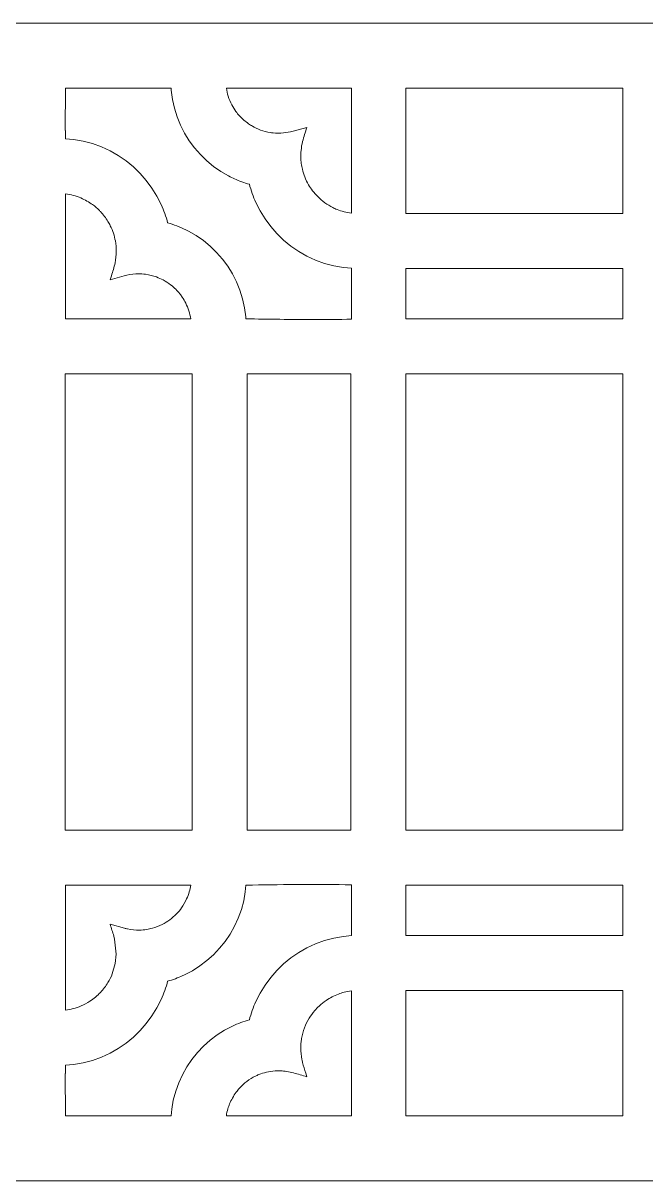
# Model space of a CAD drawing. Header units: centimetres. Extents: x 1.9 to 27.5, y 3.5 to 9.5.
# Drawn here: x 18.97 to 22.19, y 3.51 to 9.5 of the extents above; entities that cross this region are included whole.
import ezdxf

# ---------------------------------------------------------------- set-up
doc = ezdxf.new("R2010")
doc.units = ezdxf.units.CM
doc.header["$MEASUREMENT"] = 0
doc.layers.add('layer 1', color=7, linetype='Continuous')

msp = doc.modelspace()

# ---------------------------------------------------------------- linework, layer by layer
at = {"layer": 'layer 1', "color": 250, "lineweight": 9}
for points, knots in [([(27.5, 9.5), (27.5, 9.5), (27.5, 3.5124), (27.5, 3.5124), (27.5, 3.5124), (27.5, 3.5124), (15.51855, 3.5124), (15.51855, 3.5124), (15.51855, 3.5124), (15.51855, 3.5124), (15.51855, 9.5), (15.51855, 9.5), (15.51855, 9.5), (15.51855, 9.5), (27.5, 9.5), (27.5, 9.5)], [0, 0, 0, 0, 0.2, 0.2, 0.2, 0.2, 0.4, 0.4, 0.4, 0.4, 0.6, 0.6, 0.6, 0.6, 1, 1, 1, 1]), ([(19.75063, 9.05962), (19.75063, 9.05962), (19.74042, 9.10589), (19.74042, 9.10589), (19.74042, 9.10589), (19.74042, 9.10589), (19.73408, 9.15339), (19.73408, 9.15339), (19.73408, 9.15339), (19.73408, 9.15339), (19.73339, 9.16376), (19.73339, 9.16376), (19.73339, 9.16376), (19.73339, 9.16376), (19.18768, 9.16376), (19.18768, 9.16376), (19.18768, 9.16376), (19.18768, 9.16376), (19.18602, 8.94496), (19.18602, 8.94496), (19.18602, 8.94496), (19.18602, 8.94496), (19.18798, 8.94433), (19.18798, 8.94433), (19.18798, 8.94433), (19.18798, 8.94433), (19.18798, 8.90234), (19.18798, 8.90234), (19.18798, 8.90234), (19.18798, 8.90234), (19.22883, 8.89869), (19.22883, 8.89869), (19.22883, 8.89869), (19.22883, 8.89869), (19.27869, 8.88981), (19.27869, 8.88981), (19.27869, 8.88981), (19.27869, 8.88981), (19.32697, 8.87679), (19.32697, 8.87679), (19.32697, 8.87679), (19.32697, 8.87679), (19.37346, 8.85986), (19.37346, 8.85986), (19.37346, 8.85986), (19.37346, 8.85986), (19.41817, 8.83915), (19.41817, 8.83915), (19.41817, 8.83915), (19.41817, 8.83915), (19.46059, 8.81488), (19.46059, 8.81488), (19.46059, 8.81488), (19.46059, 8.81488), (19.50076, 8.78727), (19.50076, 8.78727), (19.50076, 8.78727), (19.50076, 8.78727), (19.53843, 8.75649), (19.53843, 8.75649), (19.53843, 8.75649), (19.53843, 8.75649), (19.57331, 8.72272), (19.57331, 8.72272), (19.57331, 8.72272), (19.57331, 8.72272), (19.60535, 8.6862), (19.60535, 8.6862), (19.60535, 8.6862), (19.60535, 8.6862), (19.63437, 8.64708), (19.63437, 8.64708), (19.63437, 8.64708), (19.63437, 8.64708), (19.6601, 8.60557), (19.6601, 8.60557), (19.6601, 8.60557), (19.6601, 8.60557), (19.68227, 8.5619), (19.68227, 8.5619)], [0, 0, 0, 0, 0.047619, 0.047619, 0.047619, 0.047619, 0.0952381, 0.0952381, 0.0952381, 0.0952381, 0.1428571, 0.1428571, 0.1428571, 0.1428571, 0.1904762, 0.1904762, 0.1904762, 0.1904762, 0.2380952, 0.2380952, 0.2380952, 0.2380952, 0.2857143, 0.2857143, 0.2857143, 0.2857143, 0.3333333, 0.3333333, 0.3333333, 0.3333333, 0.3809524, 0.3809524, 0.3809524, 0.3809524, 0.4285714, 0.4285714, 0.4285714, 0.4285714, 0.4761905, 0.4761905, 0.4761905, 0.4761905, 0.5238095, 0.5238095, 0.5238095, 0.5238095, 0.5714286, 0.5714286, 0.5714286, 0.5714286, 0.6190476, 0.6190476, 0.6190476, 0.6190476, 0.6666667, 0.6666667, 0.6666667, 0.6666667, 0.7142857, 0.7142857, 0.7142857, 0.7142857, 0.7619048, 0.7619048, 0.7619048, 0.7619048, 0.8095238, 0.8095238, 0.8095238, 0.8095238, 0.8571429, 0.8571429, 0.8571429, 0.8571429, 0.9047619, 0.9047619, 0.9047619, 0.9047619, 1, 1, 1, 1]), ([(20.01936, 9.16376), (20.02142, 9.14979), (20.02477, 9.13612), (20.02856, 9.12252), (20.02856, 9.12252), (20.03399, 9.10681), (20.04045, 9.09162), (20.04804, 9.07682), (20.04804, 9.07682), (20.05415, 9.06516), (20.06087, 9.05407), (20.06855, 9.04336), (20.06855, 9.04336), (20.07432, 9.03547), (20.08052, 9.02804), (20.08716, 9.0209), (20.08716, 9.0209), (20.10156, 9.00543), (20.11762, 8.99166), (20.13474, 8.97939)], [0, 0, 0, 0, 0.1666667, 0.1666667, 0.1666667, 0.1666667, 0.3333333, 0.3333333, 0.3333333, 0.3333333, 0.5, 0.5, 0.5, 0.5, 0.6666667, 0.6666667, 0.6666667, 0.6666667, 1, 1, 1, 1]), ([(20.66634, 8.51766), (20.66634, 8.51766), (20.66634, 9.16376), (20.66634, 9.16376), (20.66634, 9.16376), (20.66634, 9.16376), (20.01936, 9.16376), (20.01936, 9.16376)], [0, 0, 0, 0, 0.3333333, 0.3333333, 0.3333333, 0.3333333, 1, 1, 1, 1]), ([(20.94861, 8.515), (20.94861, 8.515), (22.06993, 8.515), (22.06993, 8.515), (22.06993, 8.515), (22.06993, 8.515), (22.06993, 9.16376), (22.06993, 9.16376), (22.06993, 9.16376), (22.06993, 9.16376), (20.94861, 9.16376), (20.94861, 9.16376), (20.94861, 9.16376), (20.94861, 9.16376), (20.94861, 8.515), (20.94861, 8.515)], [0, 0, 0, 0, 0.2, 0.2, 0.2, 0.2, 0.4, 0.4, 0.4, 0.4, 0.6, 0.6, 0.6, 0.6, 1, 1, 1, 1]), ([(20.03076, 8.70979), (20.03076, 8.70979), (19.9909, 8.73285), (19.9909, 8.73285), (19.9909, 8.73285), (19.9909, 8.73285), (19.95322, 8.75909), (19.95322, 8.75909), (19.95322, 8.75909), (19.95322, 8.75909), (19.91787, 8.78822), (19.91787, 8.78822), (19.91787, 8.78822), (19.91787, 8.78822), (19.88504, 8.82014), (19.88504, 8.82014), (19.88504, 8.82014), (19.88504, 8.82014), (19.85483, 8.85462), (19.85483, 8.85462), (19.85483, 8.85462), (19.85483, 8.85462), (19.82755, 8.8915), (19.82755, 8.8915), (19.82755, 8.8915), (19.82755, 8.8915), (19.80332, 8.93062), (19.80332, 8.93062), (19.80332, 8.93062), (19.80332, 8.93062), (19.78227, 8.97179), (19.78227, 8.97179), (19.78227, 8.97179), (19.78227, 8.97179), (19.76469, 9.01486), (19.76469, 9.01486), (19.76469, 9.01486), (19.76469, 9.01486), (19.75063, 9.05962), (19.75063, 9.05962)], [0, 0, 0, 0, 0.0909091, 0.0909091, 0.0909091, 0.0909091, 0.1818182, 0.1818182, 0.1818182, 0.1818182, 0.2727273, 0.2727273, 0.2727273, 0.2727273, 0.3636364, 0.3636364, 0.3636364, 0.3636364, 0.4545455, 0.4545455, 0.4545455, 0.4545455, 0.5454545, 0.5454545, 0.5454545, 0.5454545, 0.6363636, 0.6363636, 0.6363636, 0.6363636, 0.7272727, 0.7272727, 0.7272727, 0.7272727, 0.8181818, 0.8181818, 0.8181818, 0.8181818, 1, 1, 1, 1]), ([(20.13474, 8.97939), (20.14102, 8.97499), (20.14736, 8.97074), (20.15395, 8.96683), (20.15395, 8.96683), (20.16739, 8.95909), (20.18135, 8.95288), (20.19567, 8.9471), (20.19567, 8.9471), (20.21236, 8.94162), (20.2292, 8.93732), (20.24648, 8.93427), (20.24648, 8.93427), (20.2513, 8.93343), (20.25609, 8.93272), (20.26094, 8.93206), (20.26094, 8.93206), (20.27879, 8.93078), (20.29669, 8.9301), (20.31446, 8.93209), (20.31446, 8.93209), (20.33144, 8.934), (20.34807, 8.9372), (20.36453, 8.94149)], [0, 0, 0, 0, 0.1428571, 0.1428571, 0.1428571, 0.1428571, 0.2857143, 0.2857143, 0.2857143, 0.2857143, 0.4285714, 0.4285714, 0.4285714, 0.4285714, 0.5714286, 0.5714286, 0.5714286, 0.5714286, 0.7142857, 0.7142857, 0.7142857, 0.7142857, 1, 1, 1, 1]), ([(20.43551, 8.96103), (20.42818, 8.9366), (20.42062, 8.91222), (20.41355, 8.88774), (20.41355, 8.88774), (20.41011, 8.87252), (20.40757, 8.85727), (20.406, 8.84174), (20.406, 8.84174), (20.40486, 8.82981), (20.40434, 8.81802), (20.40452, 8.80604), (20.40452, 8.80604), (20.40478, 8.7954), (20.40552, 8.78498), (20.40682, 8.77446), (20.40682, 8.77446), (20.40827, 8.76423), (20.41019, 8.75431), (20.41268, 8.74434), (20.41268, 8.74434), (20.41604, 8.73082), (20.4201, 8.71762), (20.42512, 8.70463), (20.42512, 8.70463), (20.43071, 8.69031), (20.43735, 8.6766), (20.44507, 8.66337), (20.44507, 8.66337), (20.45131, 8.65292), (20.45821, 8.6431), (20.46558, 8.63343), (20.46558, 8.63343), (20.47392, 8.62273), (20.48261, 8.61256), (20.49186, 8.60268), (20.49186, 8.60268), (20.50366, 8.59155), (20.51583, 8.58084), (20.52901, 8.57133), (20.52901, 8.57133), (20.5422, 8.56199), (20.55599, 8.55385), (20.57031, 8.54648), (20.57031, 8.54648), (20.57743, 8.54284), (20.58454, 8.53931), (20.59196, 8.53648), (20.59196, 8.53648), (20.60392, 8.53198), (20.61606, 8.52797), (20.62828, 8.52437), (20.62828, 8.52437), (20.6409, 8.52154), (20.65356, 8.51925), (20.66634, 8.51766)], [0, 0, 0, 0, 0.0666667, 0.0666667, 0.0666667, 0.0666667, 0.1333333, 0.1333333, 0.1333333, 0.1333333, 0.2, 0.2, 0.2, 0.2, 0.2666667, 0.2666667, 0.2666667, 0.2666667, 0.3333333, 0.3333333, 0.3333333, 0.3333333, 0.4, 0.4, 0.4, 0.4, 0.4666667, 0.4666667, 0.4666667, 0.4666667, 0.5333333, 0.5333333, 0.5333333, 0.5333333, 0.6, 0.6, 0.6, 0.6, 0.6666667, 0.6666667, 0.6666667, 0.6666667, 0.7333333, 0.7333333, 0.7333333, 0.7333333, 0.8, 0.8, 0.8, 0.8, 0.8666667, 0.8666667, 0.8666667, 0.8666667, 1, 1, 1, 1]), ([(20.17201, 8.57238), (20.15884, 8.60313), (20.1467, 8.63437), (20.13849, 8.66687), (20.13849, 8.66687), (20.11203, 8.67409), (20.08664, 8.68387), (20.06166, 8.69507), (20.06166, 8.69507), (20.05127, 8.69976), (20.04097, 8.70472), (20.03076, 8.70979)], [0, 0, 0, 0, 0.25, 0.25, 0.25, 0.25, 0.5, 0.5, 0.5, 0.5, 1, 1, 1, 1]), ([(19.18798, 8.61664), (19.18798, 8.61664), (19.18798, 7.97051), (19.18798, 7.97051), (19.18798, 7.97051), (19.18798, 7.97051), (19.83492, 7.97051), (19.83492, 7.97051)], [0, 0, 0, 0, 0.3333333, 0.3333333, 0.3333333, 0.3333333, 1, 1, 1, 1]), ([(19.42458, 8.19303), (19.43143, 8.21505), (19.43916, 8.23697), (19.44353, 8.25965), (19.44353, 8.25965), (19.44737, 8.27988), (19.44955, 8.30029), (19.45016, 8.32089), (19.45016, 8.32089), (19.44977, 8.33853), (19.44829, 8.35603), (19.44527, 8.37345), (19.44527, 8.37345), (19.44274, 8.38696), (19.43943, 8.40008), (19.43523, 8.41318), (19.43523, 8.41318), (19.43077, 8.42662), (19.42549, 8.4397), (19.41913, 8.4524), (19.41913, 8.4524), (19.41528, 8.45997), (19.41127, 8.4675), (19.40699, 8.4749), (19.40699, 8.4749), (19.39551, 8.49265), (19.38271, 8.50937), (19.36853, 8.52506), (19.36853, 8.52506), (19.36652, 8.52724), (19.36452, 8.52942), (19.36241, 8.53157), (19.36241, 8.53157), (19.35134, 8.54211), (19.33985, 8.55226), (19.32745, 8.56136), (19.32745, 8.56136), (19.30864, 8.575), (19.28834, 8.58624), (19.2673, 8.59591), (19.2673, 8.59591), (19.25433, 8.60098), (19.24119, 8.60567), (19.22771, 8.60923), (19.22771, 8.60923), (19.2146, 8.61261), (19.20139, 8.61499), (19.18798, 8.61664)], [0, 0, 0, 0, 0.0769231, 0.0769231, 0.0769231, 0.0769231, 0.1538462, 0.1538462, 0.1538462, 0.1538462, 0.2307692, 0.2307692, 0.2307692, 0.2307692, 0.3076923, 0.3076923, 0.3076923, 0.3076923, 0.3846154, 0.3846154, 0.3846154, 0.3846154, 0.4615385, 0.4615385, 0.4615385, 0.4615385, 0.5384615, 0.5384615, 0.5384615, 0.5384615, 0.6153846, 0.6153846, 0.6153846, 0.6153846, 0.6923077, 0.6923077, 0.6923077, 0.6923077, 0.7692308, 0.7692308, 0.7692308, 0.7692308, 0.8461538, 0.8461538, 0.8461538, 0.8461538, 1, 1, 1, 1]), ([(20.66634, 7.96914), (20.66634, 7.96914), (20.66634, 8.23195), (20.66634, 8.23195), (20.66634, 8.23195), (20.66634, 8.23195), (20.62549, 8.23559), (20.62549, 8.23559), (20.62549, 8.23559), (20.62549, 8.23559), (20.57563, 8.24445), (20.57563, 8.24445), (20.57563, 8.24445), (20.57563, 8.24445), (20.52731, 8.25746), (20.52731, 8.25746), (20.52731, 8.25746), (20.52731, 8.25746), (20.48082, 8.27442), (20.48082, 8.27442), (20.48082, 8.27442), (20.48082, 8.27442), (20.43621, 8.29513), (20.43621, 8.29513), (20.43621, 8.29513), (20.43621, 8.29513), (20.39373, 8.31939), (20.39373, 8.31939), (20.39373, 8.31939), (20.39373, 8.31939), (20.35353, 8.34702), (20.35353, 8.34702), (20.35353, 8.34702), (20.35353, 8.34702), (20.31595, 8.37779), (20.31595, 8.37779), (20.31595, 8.37779), (20.31595, 8.37779), (20.28097, 8.41154), (20.28097, 8.41154), (20.28097, 8.41154), (20.28097, 8.41154), (20.24889, 8.44807), (20.24889, 8.44807), (20.24889, 8.44807), (20.24889, 8.44807), (20.21995, 8.48719), (20.21995, 8.48719), (20.21995, 8.48719), (20.21995, 8.48719), (20.19419, 8.52873), (20.19419, 8.52873), (20.19419, 8.52873), (20.19419, 8.52873), (20.17201, 8.57238), (20.17201, 8.57238)], [0, 0, 0, 0, 0.0666667, 0.0666667, 0.0666667, 0.0666667, 0.1333333, 0.1333333, 0.1333333, 0.1333333, 0.2, 0.2, 0.2, 0.2, 0.2666667, 0.2666667, 0.2666667, 0.2666667, 0.3333333, 0.3333333, 0.3333333, 0.3333333, 0.4, 0.4, 0.4, 0.4, 0.4666667, 0.4666667, 0.4666667, 0.4666667, 0.5333333, 0.5333333, 0.5333333, 0.5333333, 0.6, 0.6, 0.6, 0.6, 0.6666667, 0.6666667, 0.6666667, 0.6666667, 0.7333333, 0.7333333, 0.7333333, 0.7333333, 0.8, 0.8, 0.8, 0.8, 0.8666667, 0.8666667, 0.8666667, 0.8666667, 1, 1, 1, 1]), ([(19.68227, 8.5619), (19.69554, 8.53117), (19.70763, 8.49987), (19.7158, 8.4674), (19.7158, 8.4674), (19.74837, 8.45853), (19.77943, 8.44574), (19.80978, 8.43125), (19.80978, 8.43125), (19.81441, 8.42902), (19.81903, 8.42675), (19.82357, 8.42448)], [0, 0, 0, 0, 0.25, 0.25, 0.25, 0.25, 0.5, 0.5, 0.5, 0.5, 1, 1, 1, 1]), ([(19.82357, 8.42448), (19.82357, 8.42448), (19.86338, 8.40142), (19.86338, 8.40142), (19.86338, 8.40142), (19.86338, 8.40142), (19.9011, 8.3752), (19.9011, 8.3752), (19.9011, 8.3752), (19.9011, 8.3752), (19.93646, 8.34603), (19.93646, 8.34603), (19.93646, 8.34603), (19.93646, 8.34603), (19.96929, 8.31415), (19.96929, 8.31415), (19.96929, 8.31415), (19.96929, 8.31415), (19.99946, 8.27966), (19.99946, 8.27966), (19.99946, 8.27966), (19.99946, 8.27966), (20.02674, 8.24278), (20.02674, 8.24278), (20.02674, 8.24278), (20.02674, 8.24278), (20.051, 8.20366), (20.051, 8.20366), (20.051, 8.20366), (20.051, 8.20366), (20.072, 8.16248), (20.072, 8.16248), (20.072, 8.16248), (20.072, 8.16248), (20.0896, 8.11941), (20.0896, 8.11941), (20.0896, 8.11941), (20.0896, 8.11941), (20.10365, 8.07464), (20.10365, 8.07464), (20.10365, 8.07464), (20.10365, 8.07464), (20.11395, 8.02838), (20.11395, 8.02838), (20.11395, 8.02838), (20.11395, 8.02838), (20.12029, 7.98087), (20.12029, 7.98087), (20.12029, 7.98087), (20.12029, 7.98087), (20.1209, 7.97042), (20.1209, 7.97042)], [0, 0, 0, 0, 0.0714286, 0.0714286, 0.0714286, 0.0714286, 0.1428571, 0.1428571, 0.1428571, 0.1428571, 0.2142857, 0.2142857, 0.2142857, 0.2142857, 0.2857143, 0.2857143, 0.2857143, 0.2857143, 0.3571429, 0.3571429, 0.3571429, 0.3571429, 0.4285714, 0.4285714, 0.4285714, 0.4285714, 0.5, 0.5, 0.5, 0.5, 0.5714286, 0.5714286, 0.5714286, 0.5714286, 0.6428571, 0.6428571, 0.6428571, 0.6428571, 0.7142857, 0.7142857, 0.7142857, 0.7142857, 0.7857143, 0.7857143, 0.7857143, 0.7857143, 0.8571429, 0.8571429, 0.8571429, 0.8571429, 1, 1, 1, 1]), ([(19.73028, 8.14696), (19.71828, 8.15617), (19.70571, 8.16471), (19.69236, 8.17191), (19.69236, 8.17191), (19.6814, 8.17765), (19.67013, 8.18257), (19.65865, 8.18716), (19.65865, 8.18716), (19.63996, 8.1934), (19.62098, 8.19803), (19.60156, 8.20106), (19.60156, 8.20106), (19.59884, 8.20145), (19.5961, 8.20185), (19.59335, 8.20222), (19.59335, 8.20222), (19.57937, 8.20323), (19.56541, 8.20357), (19.55144, 8.20327), (19.55144, 8.20327), (19.5307, 8.20161), (19.51036, 8.19814), (19.49024, 8.1929)], [0, 0, 0, 0, 0.1428571, 0.1428571, 0.1428571, 0.1428571, 0.2857143, 0.2857143, 0.2857143, 0.2857143, 0.4285714, 0.4285714, 0.4285714, 0.4285714, 0.5714286, 0.5714286, 0.5714286, 0.5714286, 0.7142857, 0.7142857, 0.7142857, 0.7142857, 1, 1, 1, 1]), ([(22.06993, 7.97051), (22.06993, 7.97051), (22.06993, 8.23062), (22.06993, 8.23062), (22.06993, 8.23062), (22.06993, 8.23062), (20.94861, 8.23062), (20.94861, 8.23062), (20.94861, 8.23062), (20.94861, 8.23062), (20.94861, 7.97051), (20.94861, 7.97051), (20.94861, 7.97051), (20.94861, 7.97051), (22.06993, 7.97051), (22.06993, 7.97051)], [0, 0, 0, 0, 0.2, 0.2, 0.2, 0.2, 0.4, 0.4, 0.4, 0.4, 0.6, 0.6, 0.6, 0.6, 1, 1, 1, 1]), ([(19.49024, 8.1929), (19.49024, 8.1929), (19.41847, 8.17303), (19.41847, 8.17303), (19.41847, 8.17303), (19.41847, 8.17303), (19.42458, 8.19303), (19.42458, 8.19303)], [0, 0, 0, 0, 0.3333333, 0.3333333, 0.3333333, 0.3333333, 1, 1, 1, 1]), ([(19.83492, 7.97051), (19.83292, 7.98447), (19.8296, 7.99815), (19.82576, 8.01172), (19.82576, 8.01172), (19.82105, 8.02543), (19.81559, 8.03867), (19.80921, 8.05171), (19.80921, 8.05171), (19.8038, 8.06249), (19.79791, 8.07282), (19.79123, 8.08289), (19.79123, 8.08289), (19.78721, 8.08886), (19.78297, 8.09461), (19.77852, 8.10029), (19.77852, 8.10029), (19.76534, 8.11651), (19.75032, 8.13095), (19.734, 8.14403)], [0, 0, 0, 0, 0.1666667, 0.1666667, 0.1666667, 0.1666667, 0.3333333, 0.3333333, 0.3333333, 0.3333333, 0.5, 0.5, 0.5, 0.5, 0.6666667, 0.6666667, 0.6666667, 0.6666667, 1, 1, 1, 1]), ([(20.1209, 7.97042), (20.23771, 7.96979), (20.35431, 7.96686), (20.47095, 7.96654), (20.47095, 7.96654), (20.53613, 7.96643), (20.60126, 7.967), (20.66634, 7.96914)], [0, 0, 0, 0, 0.3333333, 0.3333333, 0.3333333, 0.3333333, 1, 1, 1, 1]), ([(19.18579, 7.6861), (19.18579, 7.6861), (19.18579, 5.32631), (19.18579, 5.32631), (19.18579, 5.32631), (19.18579, 5.32631), (19.84274, 5.32631), (19.84274, 5.32631), (19.84274, 5.32631), (19.84274, 5.32631), (19.84274, 7.6861), (19.84274, 7.6861), (19.84274, 7.6861), (19.84274, 7.6861), (19.18579, 7.6861), (19.18579, 7.6861)], [0, 0, 0, 0, 0.2, 0.2, 0.2, 0.2, 0.4, 0.4, 0.4, 0.4, 0.6, 0.6, 0.6, 0.6, 1, 1, 1, 1]), ([(20.12709, 7.6861), (20.12709, 7.6861), (20.12709, 5.32631), (20.12709, 5.32631), (20.12709, 5.32631), (20.12709, 5.32631), (20.66421, 5.32631), (20.66421, 5.32631), (20.66421, 5.32631), (20.66421, 5.32631), (20.66421, 7.6861), (20.66421, 7.6861), (20.66421, 7.6861), (20.66421, 7.6861), (20.12709, 7.6861), (20.12709, 7.6861)], [0, 0, 0, 0, 0.2, 0.2, 0.2, 0.2, 0.4, 0.4, 0.4, 0.4, 0.6, 0.6, 0.6, 0.6, 1, 1, 1, 1]), ([(20.94861, 7.6861), (20.94861, 7.6861), (20.94861, 5.32631), (20.94861, 5.32631), (20.94861, 5.32631), (20.94861, 5.32631), (22.06993, 5.32631), (22.06993, 5.32631), (22.06993, 5.32631), (22.06993, 5.32631), (22.06993, 7.6861), (22.06993, 7.6861), (22.06993, 7.6861), (22.06993, 7.6861), (20.94861, 7.6861), (20.94861, 7.6861)], [0, 0, 0, 0, 0.2, 0.2, 0.2, 0.2, 0.4, 0.4, 0.4, 0.4, 0.6, 0.6, 0.6, 0.6, 1, 1, 1, 1]), ([(19.83492, 5.0419), (19.83492, 5.0419), (19.18798, 5.0419), (19.18798, 5.0419), (19.18798, 5.0419), (19.18798, 5.0419), (19.18798, 4.39581), (19.18798, 4.39581)], [0, 0, 0, 0, 0.3333333, 0.3333333, 0.3333333, 0.3333333, 1, 1, 1, 1]), ([(19.49185, 4.81909), (19.4974, 4.81767), (19.5029, 4.81639), (19.50849, 4.81522), (19.50849, 4.81522), (19.52861, 4.811), (19.549, 4.80888), (19.5696, 4.80899), (19.5696, 4.80899), (19.58235, 4.80918), (19.59504, 4.8102), (19.60766, 4.81235), (19.60766, 4.81235), (19.61748, 4.81405), (19.62704, 4.81615), (19.63666, 4.81864), (19.63666, 4.81864), (19.65442, 4.82332), (19.67153, 4.82993), (19.68786, 4.8382), (19.68786, 4.8382), (19.71514, 4.85225), (19.73958, 4.87122), (19.76119, 4.8928), (19.76119, 4.8928), (19.77084, 4.90261), (19.77979, 4.91304), (19.78777, 4.92419), (19.78777, 4.92419), (19.79791, 4.93873), (19.8065, 4.95457), (19.81393, 4.9706), (19.81393, 4.9706), (19.8193, 4.98254), (19.82387, 4.9946), (19.8275, 5.0072), (19.8275, 5.0072), (19.83064, 5.01855), (19.83326, 5.03025), (19.83492, 5.0419)], [0, 0, 0, 0, 0.0909091, 0.0909091, 0.0909091, 0.0909091, 0.1818182, 0.1818182, 0.1818182, 0.1818182, 0.2727273, 0.2727273, 0.2727273, 0.2727273, 0.3636364, 0.3636364, 0.3636364, 0.3636364, 0.4545455, 0.4545455, 0.4545455, 0.4545455, 0.5454545, 0.5454545, 0.5454545, 0.5454545, 0.6363636, 0.6363636, 0.6363636, 0.6363636, 0.7272727, 0.7272727, 0.7272727, 0.7272727, 0.8181818, 0.8181818, 0.8181818, 0.8181818, 1, 1, 1, 1]), ([(20.12076, 5.04202), (20.12076, 5.04202), (20.11762, 5.00768), (20.11762, 5.00768), (20.11762, 5.00768), (20.11762, 5.00768), (20.10929, 4.96073), (20.10929, 4.96073), (20.10929, 4.96073), (20.10929, 4.96073), (20.09706, 4.9152), (20.09706, 4.9152), (20.09706, 4.9152), (20.09706, 4.9152), (20.08126, 4.87126), (20.08126, 4.87126), (20.08126, 4.87126), (20.08126, 4.87126), (20.06191, 4.82912), (20.06191, 4.82912), (20.06191, 4.82912), (20.06191, 4.82912), (20.03927, 4.78895), (20.03927, 4.78895), (20.03927, 4.78895), (20.03927, 4.78895), (20.01347, 4.75091), (20.01347, 4.75091), (20.01347, 4.75091), (20.01347, 4.75091), (19.98475, 4.7152), (19.98475, 4.7152), (19.98475, 4.7152), (19.98475, 4.7152), (19.95322, 4.682), (19.95322, 4.682), (19.95322, 4.682), (19.95322, 4.682), (19.91913, 4.65144), (19.91913, 4.65144), (19.91913, 4.65144), (19.91913, 4.65144), (19.8825, 4.62373), (19.8825, 4.62373), (19.8825, 4.62373), (19.8825, 4.62373), (19.84374, 4.59906), (19.84374, 4.59906), (19.84374, 4.59906), (19.84374, 4.59906), (19.80288, 4.57758), (19.80288, 4.57758)], [0, 0, 0, 0, 0.0714286, 0.0714286, 0.0714286, 0.0714286, 0.1428571, 0.1428571, 0.1428571, 0.1428571, 0.2142857, 0.2142857, 0.2142857, 0.2142857, 0.2857143, 0.2857143, 0.2857143, 0.2857143, 0.3571429, 0.3571429, 0.3571429, 0.3571429, 0.4285714, 0.4285714, 0.4285714, 0.4285714, 0.5, 0.5, 0.5, 0.5, 0.5714286, 0.5714286, 0.5714286, 0.5714286, 0.6428571, 0.6428571, 0.6428571, 0.6428571, 0.7142857, 0.7142857, 0.7142857, 0.7142857, 0.7857143, 0.7857143, 0.7857143, 0.7857143, 0.8571429, 0.8571429, 0.8571429, 0.8571429, 1, 1, 1, 1]), ([(20.66634, 5.04327), (20.49575, 5.04885), (20.32511, 5.04378), (20.15443, 5.04223), (20.15443, 5.04223), (20.14325, 5.04217), (20.13202, 5.04206), (20.12076, 5.04202)], [0, 0, 0, 0, 0.3333333, 0.3333333, 0.3333333, 0.3333333, 1, 1, 1, 1]), ([(20.17201, 4.44003), (20.17201, 4.44003), (20.19419, 4.48369), (20.19419, 4.48369), (20.19419, 4.48369), (20.19419, 4.48369), (20.21995, 4.52525), (20.21995, 4.52525), (20.21995, 4.52525), (20.21995, 4.52525), (20.24889, 4.56436), (20.24889, 4.56436), (20.24889, 4.56436), (20.24889, 4.56436), (20.28097, 4.60089), (20.28097, 4.60089), (20.28097, 4.60089), (20.28097, 4.60089), (20.31595, 4.63464), (20.31595, 4.63464), (20.31595, 4.63464), (20.31595, 4.63464), (20.35353, 4.66542), (20.35353, 4.66542), (20.35353, 4.66542), (20.35353, 4.66542), (20.39373, 4.69305), (20.39373, 4.69305), (20.39373, 4.69305), (20.39373, 4.69305), (20.43621, 4.71729), (20.43621, 4.71729), (20.43621, 4.71729), (20.43621, 4.71729), (20.48082, 4.73798), (20.48082, 4.73798), (20.48082, 4.73798), (20.48082, 4.73798), (20.52731, 4.75495), (20.52731, 4.75495), (20.52731, 4.75495), (20.52731, 4.75495), (20.57563, 4.76795), (20.57563, 4.76795), (20.57563, 4.76795), (20.57563, 4.76795), (20.62549, 4.77683), (20.62549, 4.77683), (20.62549, 4.77683), (20.62549, 4.77683), (20.66634, 4.78048), (20.66634, 4.78048), (20.66634, 4.78048), (20.66634, 4.78048), (20.66634, 5.04327), (20.66634, 5.04327)], [0, 0, 0, 0, 0.0666667, 0.0666667, 0.0666667, 0.0666667, 0.1333333, 0.1333333, 0.1333333, 0.1333333, 0.2, 0.2, 0.2, 0.2, 0.2666667, 0.2666667, 0.2666667, 0.2666667, 0.3333333, 0.3333333, 0.3333333, 0.3333333, 0.4, 0.4, 0.4, 0.4, 0.4666667, 0.4666667, 0.4666667, 0.4666667, 0.5333333, 0.5333333, 0.5333333, 0.5333333, 0.6, 0.6, 0.6, 0.6, 0.6666667, 0.6666667, 0.6666667, 0.6666667, 0.7333333, 0.7333333, 0.7333333, 0.7333333, 0.8, 0.8, 0.8, 0.8, 0.8666667, 0.8666667, 0.8666667, 0.8666667, 1, 1, 1, 1]), ([(20.94861, 5.0419), (20.94861, 5.0419), (20.94861, 4.78179), (20.94861, 4.78179), (20.94861, 4.78179), (20.94861, 4.78179), (22.06993, 4.78179), (22.06993, 4.78179), (22.06993, 4.78179), (22.06993, 4.78179), (22.06993, 5.0419), (22.06993, 5.0419), (22.06993, 5.0419), (22.06993, 5.0419), (20.94861, 5.0419), (20.94861, 5.0419)], [0, 0, 0, 0, 0.2, 0.2, 0.2, 0.2, 0.4, 0.4, 0.4, 0.4, 0.6, 0.6, 0.6, 0.6, 1, 1, 1, 1]), ([(19.42934, 4.58269), (19.42934, 4.58269), (19.44466, 4.63587), (19.44466, 4.63587), (19.44466, 4.63587), (19.44466, 4.63587), (19.44998, 4.68549), (19.44998, 4.68549), (19.44998, 4.68549), (19.44998, 4.68549), (19.44156, 4.76238), (19.44156, 4.76238), (19.44156, 4.76238), (19.44156, 4.76238), (19.43711, 4.77833), (19.43711, 4.77833)], [0, 0, 0, 0, 0.2, 0.2, 0.2, 0.2, 0.4, 0.4, 0.4, 0.4, 0.6, 0.6, 0.6, 0.6, 1, 1, 1, 1]), ([(19.3137, 4.44169), (19.33379, 4.45444), (19.35211, 4.46989), (19.36836, 4.48722), (19.36836, 4.48722), (19.38271, 4.50276), (19.39551, 4.51979), (19.40699, 4.53751), (19.40699, 4.53751), (19.41537, 4.55214), (19.42327, 4.56697), (19.42934, 4.58269)], [0, 0, 0, 0, 0.25, 0.25, 0.25, 0.25, 0.5, 0.5, 0.5, 0.5, 1, 1, 1, 1]), ([(19.79437, 4.57379), (19.76879, 4.56261), (19.74278, 4.55235), (19.7158, 4.54501), (19.7158, 4.54501), (19.70763, 4.51254), (19.6955, 4.48128), (19.68227, 4.45051)], [0, 0, 0, 0, 0.3333333, 0.3333333, 0.3333333, 0.3333333, 1, 1, 1, 1]), ([(20.01936, 3.84866), (20.01936, 3.84866), (20.66634, 3.84866), (20.66634, 3.84866), (20.66634, 3.84866), (20.66634, 3.84866), (20.66634, 4.49477), (20.66634, 4.49477)], [0, 0, 0, 0, 0.3333333, 0.3333333, 0.3333333, 0.3333333, 1, 1, 1, 1]), ([(20.66634, 4.49477), (20.65343, 4.49315), (20.64077, 4.49093), (20.62811, 4.48779), (20.62811, 4.48779), (20.61815, 4.48522), (20.60846, 4.4822), (20.59886, 4.47862), (20.59886, 4.47862), (20.57664, 4.47015), (20.55538, 4.45876), (20.5356, 4.44562)], [0, 0, 0, 0, 0.25, 0.25, 0.25, 0.25, 0.5, 0.5, 0.5, 0.5, 1, 1, 1, 1]), ([(20.94861, 4.4974), (20.94861, 4.4974), (20.94861, 3.84866), (20.94861, 3.84866), (20.94861, 3.84866), (20.94861, 3.84866), (22.06993, 3.84866), (22.06993, 3.84866), (22.06993, 3.84866), (22.06993, 3.84866), (22.06993, 4.4974), (22.06993, 4.4974), (22.06993, 4.4974), (22.06993, 4.4974), (20.94861, 4.4974), (20.94861, 4.4974)], [0, 0, 0, 0, 0.2, 0.2, 0.2, 0.2, 0.4, 0.4, 0.4, 0.4, 0.6, 0.6, 0.6, 0.6, 1, 1, 1, 1]), ([(19.68227, 4.45051), (19.68227, 4.45051), (19.66014, 4.40685), (19.66014, 4.40685), (19.66014, 4.40685), (19.66014, 4.40685), (19.63437, 4.36534), (19.63437, 4.36534), (19.63437, 4.36534), (19.63437, 4.36534), (19.60535, 4.32622), (19.60535, 4.32622), (19.60535, 4.32622), (19.60535, 4.32622), (19.57331, 4.28969), (19.57331, 4.28969), (19.57331, 4.28969), (19.57331, 4.28969), (19.53843, 4.25595), (19.53843, 4.25595), (19.53843, 4.25595), (19.53843, 4.25595), (19.50076, 4.22517), (19.50076, 4.22517), (19.50076, 4.22517), (19.50076, 4.22517), (19.46059, 4.19753), (19.46059, 4.19753), (19.46059, 4.19753), (19.46059, 4.19753), (19.41817, 4.17327), (19.41817, 4.17327), (19.41817, 4.17327), (19.41817, 4.17327), (19.37346, 4.15257), (19.37346, 4.15257), (19.37346, 4.15257), (19.37346, 4.15257), (19.32697, 4.13563), (19.32697, 4.13563), (19.32697, 4.13563), (19.32697, 4.13563), (19.27869, 4.12258), (19.27869, 4.12258), (19.27869, 4.12258), (19.27869, 4.12258), (19.22883, 4.11372), (19.22883, 4.11372), (19.22883, 4.11372), (19.22883, 4.11372), (19.18798, 4.1101), (19.18798, 4.1101), (19.18798, 4.1101), (19.18798, 4.1101), (19.18798, 4.06811), (19.18798, 4.06811), (19.18798, 4.06811), (19.18798, 4.06811), (19.18602, 4.06749), (19.18602, 4.06749), (19.18602, 4.06749), (19.18602, 4.06749), (19.18768, 3.84866), (19.18768, 3.84866), (19.18768, 3.84866), (19.18768, 3.84866), (19.73355, 3.84866), (19.73355, 3.84866), (19.73355, 3.84866), (19.73355, 3.84866), (19.73666, 3.88288), (19.73666, 3.88288), (19.73666, 3.88288), (19.73666, 3.88288), (19.74505, 3.92985), (19.74505, 3.92985), (19.74505, 3.92985), (19.74505, 3.92985), (19.75722, 3.97538), (19.75722, 3.97538), (19.75722, 3.97538), (19.75722, 3.97538), (19.77306, 4.0193), (19.77306, 4.0193), (19.77306, 4.0193), (19.77306, 4.0193), (19.7924, 4.06147), (19.7924, 4.06147), (19.7924, 4.06147), (19.7924, 4.06147), (19.81507, 4.10162), (19.81507, 4.10162), (19.81507, 4.10162), (19.81507, 4.10162), (19.8409, 4.13965), (19.8409, 4.13965), (19.8409, 4.13965), (19.8409, 4.13965), (19.86959, 4.17536), (19.86959, 4.17536), (19.86959, 4.17536), (19.86959, 4.17536), (19.9011, 4.20858), (19.9011, 4.20858), (19.9011, 4.20858), (19.9011, 4.20858), (19.93524, 4.23914), (19.93524, 4.23914), (19.93524, 4.23914), (19.93524, 4.23914), (19.97177, 4.26682), (19.97177, 4.26682), (19.97177, 4.26682), (19.97177, 4.26682), (20.01058, 4.29153), (20.01058, 4.29153), (20.01058, 4.29153), (20.01058, 4.29153), (20.05149, 4.31295), (20.05149, 4.31295)], [0, 0, 0, 0, 0.0322581, 0.0322581, 0.0322581, 0.0322581, 0.0645161, 0.0645161, 0.0645161, 0.0645161, 0.0967742, 0.0967742, 0.0967742, 0.0967742, 0.1290323, 0.1290323, 0.1290323, 0.1290323, 0.1612903, 0.1612903, 0.1612903, 0.1612903, 0.1935484, 0.1935484, 0.1935484, 0.1935484, 0.2258065, 0.2258065, 0.2258065, 0.2258065, 0.2580645, 0.2580645, 0.2580645, 0.2580645, 0.2903226, 0.2903226, 0.2903226, 0.2903226, 0.3225806, 0.3225806, 0.3225806, 0.3225806, 0.3548387, 0.3548387, 0.3548387, 0.3548387, 0.3870968, 0.3870968, 0.3870968, 0.3870968, 0.4193548, 0.4193548, 0.4193548, 0.4193548, 0.4516129, 0.4516129, 0.4516129, 0.4516129, 0.483871, 0.483871, 0.483871, 0.483871, 0.516129, 0.516129, 0.516129, 0.516129, 0.5483871, 0.5483871, 0.5483871, 0.5483871, 0.5806452, 0.5806452, 0.5806452, 0.5806452, 0.6129032, 0.6129032, 0.6129032, 0.6129032, 0.6451613, 0.6451613, 0.6451613, 0.6451613, 0.6774194, 0.6774194, 0.6774194, 0.6774194, 0.7096774, 0.7096774, 0.7096774, 0.7096774, 0.7419355, 0.7419355, 0.7419355, 0.7419355, 0.7741935, 0.7741935, 0.7741935, 0.7741935, 0.8064516, 0.8064516, 0.8064516, 0.8064516, 0.8387097, 0.8387097, 0.8387097, 0.8387097, 0.8709677, 0.8709677, 0.8709677, 0.8709677, 0.9032258, 0.9032258, 0.9032258, 0.9032258, 0.9354839, 0.9354839, 0.9354839, 0.9354839, 1, 1, 1, 1]), ([(19.18798, 4.39581), (19.20112, 4.39747), (19.21399, 4.39974), (19.22683, 4.40297), (19.22683, 4.40297), (19.24106, 4.40668), (19.25477, 4.41131), (19.26821, 4.41711), (19.26821, 4.41711), (19.28407, 4.42406), (19.29912, 4.43248), (19.3137, 4.44169)], [0, 0, 0, 0, 0.25, 0.25, 0.25, 0.25, 0.5, 0.5, 0.5, 0.5, 1, 1, 1, 1]), ([(20.05149, 4.31295), (20.07973, 4.32561), (20.10854, 4.3374), (20.13849, 4.34556), (20.13849, 4.34556), (20.1467, 4.37805), (20.15884, 4.40929), (20.17201, 4.44003)], [0, 0, 0, 0, 0.3333333, 0.3333333, 0.3333333, 0.3333333, 1, 1, 1, 1]), ([(20.5356, 4.44562), (20.52269, 4.43684), (20.5105, 4.42724), (20.49911, 4.41654), (20.49911, 4.41654), (20.49121, 4.40908), (20.48388, 4.40126), (20.47681, 4.39297), (20.47681, 4.39297), (20.46615, 4.38026), (20.45633, 4.36696), (20.4473, 4.35303), (20.4473, 4.35303), (20.43839, 4.3374), (20.42987, 4.32152), (20.42373, 4.30453), (20.42373, 4.30453), (20.41718, 4.28612), (20.41211, 4.26734), (20.40832, 4.24813)], [0, 0, 0, 0, 0.1666667, 0.1666667, 0.1666667, 0.1666667, 0.3333333, 0.3333333, 0.3333333, 0.3333333, 0.5, 0.5, 0.5, 0.5, 0.6666667, 0.6666667, 0.6666667, 0.6666667, 1, 1, 1, 1]), ([(20.40757, 4.24438), (20.40573, 4.22931), (20.40464, 4.21421), (20.40416, 4.19901), (20.40416, 4.19901), (20.40478, 4.17941), (20.40679, 4.16004), (20.41027, 4.1407), (20.41027, 4.1407), (20.41123, 4.13533), (20.41237, 4.13001), (20.41355, 4.12467), (20.41355, 4.12467), (20.41893, 4.10596), (20.42468, 4.08731), (20.43027, 4.06863)], [0, 0, 0, 0, 0.2, 0.2, 0.2, 0.2, 0.4, 0.4, 0.4, 0.4, 0.6, 0.6, 0.6, 0.6, 1, 1, 1, 1]), ([(20.43546, 4.0512), (20.42394, 4.05449), (20.41229, 4.05772), (20.40072, 4.06099), (20.40072, 4.06099), (20.37793, 4.06754), (20.35519, 4.07391), (20.33175, 4.07793), (20.33175, 4.07793), (20.32096, 4.07972), (20.31027, 4.08093), (20.29931, 4.08138), (20.29931, 4.08138), (20.29027, 4.08168), (20.28115, 4.08155), (20.27207, 4.08116), (20.27207, 4.08116), (20.25678, 4.08041), (20.24168, 4.07762), (20.22675, 4.07422), (20.22675, 4.07422), (20.21331, 4.07102), (20.20022, 4.06697), (20.18742, 4.06186), (20.18742, 4.06186), (20.18135, 4.05947), (20.17551, 4.05684), (20.16966, 4.05401), (20.16966, 4.05401), (20.13875, 4.0386), (20.11126, 4.01689), (20.0875, 3.99188), (20.0875, 3.99188), (20.08157, 3.98547), (20.07607, 3.97883), (20.07083, 3.9719), (20.07083, 3.9719), (20.0635, 3.9619), (20.05698, 3.95167), (20.05092, 3.94085), (20.05092, 3.94085), (20.04559, 3.93103), (20.04079, 3.92103), (20.03647, 3.91073), (20.03647, 3.91073), (20.03302, 3.90239), (20.02967, 3.89402), (20.02722, 3.88533), (20.02722, 3.88533), (20.02403, 3.87324), (20.02119, 3.86106), (20.01936, 3.84866)], [0, 0, 0, 0, 0.0714286, 0.0714286, 0.0714286, 0.0714286, 0.1428571, 0.1428571, 0.1428571, 0.1428571, 0.2142857, 0.2142857, 0.2142857, 0.2142857, 0.2857143, 0.2857143, 0.2857143, 0.2857143, 0.3571429, 0.3571429, 0.3571429, 0.3571429, 0.4285714, 0.4285714, 0.4285714, 0.4285714, 0.5, 0.5, 0.5, 0.5, 0.5714286, 0.5714286, 0.5714286, 0.5714286, 0.6428571, 0.6428571, 0.6428571, 0.6428571, 0.7142857, 0.7142857, 0.7142857, 0.7142857, 0.7857143, 0.7857143, 0.7857143, 0.7857143, 0.8571429, 0.8571429, 0.8571429, 0.8571429, 1, 1, 1, 1])]:
    msp.add_open_spline(points, degree=3, knots=knots, dxfattribs=at)
for points in [[(20.36453, 8.94149), (20.36453, 8.94149), (20.43551, 8.96103), (20.43551, 8.96103)], [(19.734, 8.14403), (19.734, 8.14403), (19.73028, 8.14696), (19.73028, 8.14696)], [(19.41842, 4.83924), (19.41842, 4.83924), (19.49185, 4.81909), (19.49185, 4.81909)], [(19.43711, 4.77833), (19.431, 4.79867), (19.42467, 4.81894), (19.41842, 4.83924)], [(19.80288, 4.57758), (19.80004, 4.57633), (19.79716, 4.57505), (19.79437, 4.57379)], [(20.40832, 4.24813), (20.40832, 4.24813), (20.40757, 4.24438), (20.40757, 4.24438)], [(20.43027, 4.06863), (20.43027, 4.06863), (20.43546, 4.0512), (20.43546, 4.0512)]]:
    msp.add_open_spline(points, degree=3, dxfattribs=at)

doc.saveas('drawing.dxf')
